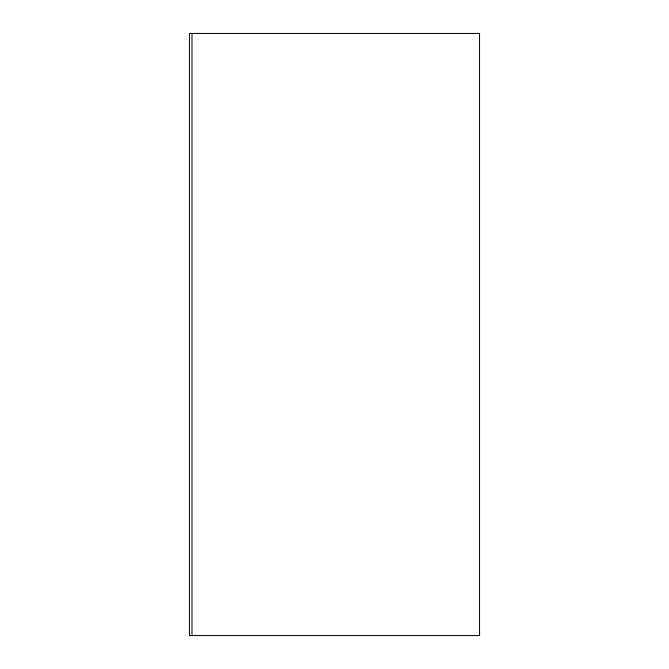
<?xml version="1.0" encoding="UTF-8"?>
<svg xmlns="http://www.w3.org/2000/svg" width="669" height="669" viewBox="0 0 669 669"><rect width="100%" height="100%" fill="white"/><g stroke="black" fill="none" stroke-linecap="round" stroke-linejoin="round"><path stroke-width="1" d="M191.995 33.45L191.995 635.55M479.564 33.45L189.436 33.45L189.436 635.55L479.564 635.55L479.564 33.45"/></g></svg>
